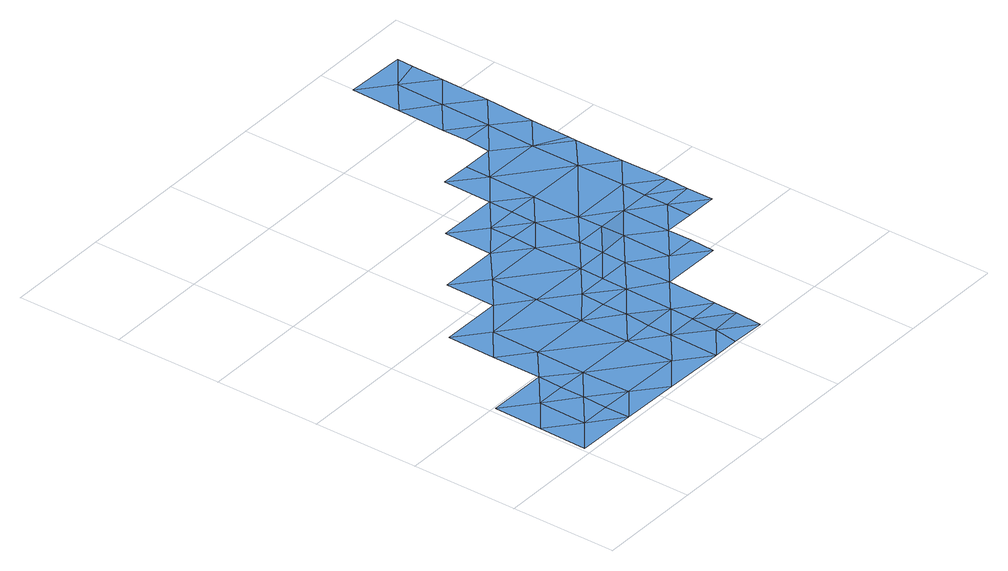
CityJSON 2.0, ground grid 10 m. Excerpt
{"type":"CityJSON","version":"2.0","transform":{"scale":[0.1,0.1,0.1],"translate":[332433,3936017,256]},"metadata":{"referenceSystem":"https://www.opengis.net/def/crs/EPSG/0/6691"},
"CityObjects":{
"waterbody1":{"type":"WaterBody","attributes":{"name":"1","class":"1140","function":"1","WaterBodyRiverFloodingRiskAttribute.description":"1","WaterBodyRiverFloodingRiskAttribute.rankOrg":"1","WaterBodyRiverFloodingRiskAttribute.adminType":"2","WaterBodyRiverFloodingRiskAttribute.scale":"L2"},"geometry":[{"type":"MultiSurface","lod":"1","boundaries":[[[0,1,2]],[[3,2,1]],[[4,2,3]],[[4,5,2]],[[5,4,6]],[[7,8,5]],[[9,5,6]],[[9,7,5]],[[8,0,2]],[[5,8,2]]]}]},
"waterbody2":{"type":"WaterBody","attributes":{"name":"1","class":"1140","function":"1","WaterBodyRiverFloodingRiskAttribute.description":"1","WaterBodyRiverFloodingRiskAttribute.rankOrg":"2","WaterBodyRiverFloodingRiskAttribute.adminType":"2","WaterBodyRiverFloodingRiskAttribute.scale":"L2"},"geometry":[{"type":"MultiSurface","lod":"1","boundaries":[[[10,11,12]],[[12,11,13]],[[14,15,16]],[[17,18,19]],[[20,18,17]],[[21,22,23]],[[13,24,25]],[[26,10,12]],[[23,27,21]],[[28,19,16]],[[15,28,16]],[[15,29,28]],[[30,29,15]],[[31,29,30]],[[31,32,29]],[[29,32,33]],[[34,10,26]],[[26,35,34]],[[35,26,36]],[[36,26,37]],[[37,26,12]],[[38,37,12]],[[37,38,39]],[[39,38,40]],[[40,38,25]],[[38,13,25]],[[40,25,41]],[[25,42,41]],[[24,42,25]],[[3,1,43]],[[1,44,43]],[[45,44,46]],[[43,44,45]],[[45,47,43]],[[48,47,45]],[[48,41,47]],[[9,47,41]],[[9,6,47]],[[48,45,49]],[[46,49,45]],[[49,46,50]],[[51,50,46]],[[52,50,51]],[[53,50,52]],[[53,54,50]],[[55,54,53]],[[56,40,57]],[[40,48,57]],[[58,57,48]],[[59,60,61]],[[60,59,37]],[[62,36,63]],[[63,64,62]],[[17,62,64]],[[17,28,62]],[[28,17,19]],[[28,65,62]],[[62,65,35]],[[65,66,35]],[[17,64,20]],[[54,49,50]],[[48,49,58]],[[47,4,43]],[[4,3,43]],[[6,4,47]],[[42,9,41]],[[40,41,48]],[[56,39,40]],[[37,39,60]],[[38,12,13]],[[59,36,37]],[[62,35,36]],[[65,33,66]],[[65,29,33]],[[67,30,68]],[[69,67,68]],[[69,68,70]],[[68,71,70]],[[68,72,71]],[[15,72,68]],[[15,14,72]],[[73,74,21]],[[21,74,22]],[[70,73,21]],[[21,27,70]],[[71,73,70]],[[27,69,70]],[[68,30,15]],[[28,29,65]]]}]},
"waterbody3":{"type":"WaterBody","attributes":{"name":"1","class":"1140","function":"1","WaterBodyRiverFloodingRiskAttribute.description":"1","WaterBodyRiverFloodingRiskAttribute.rankOrg":"1","WaterBodyRiverFloodingRiskAttribute.adminType":"2","WaterBodyRiverFloodingRiskAttribute.scale":"L2"},"geometry":[{"type":"MultiSurface","lod":"1","boundaries":[[[34,35,75]],[[35,66,75]],[[75,33,76]],[[76,10,75]],[[66,33,75]],[[10,34,75]]]}]},
"waterbody4":{"type":"WaterBody","attributes":{"name":"1","class":"1140","function":"1","WaterBodyRiverFloodingRiskAttribute.description":"1","WaterBodyRiverFloodingRiskAttribute.rankOrg":"1","WaterBodyRiverFloodingRiskAttribute.adminType":"2","WaterBodyRiverFloodingRiskAttribute.scale":"L2"},"geometry":[{"type":"MultiSurface","lod":"1","boundaries":[[[77,78,20]],[[79,80,81]],[[63,59,81]],[[20,64,77]],[[64,80,77]],[[80,64,81]],[[64,63,81]],[[63,36,59]],[[59,61,81]],[[60,82,61]],[[60,39,82]],[[39,56,82]],[[56,57,82]],[[82,57,83]],[[57,58,83]],[[58,49,83]],[[49,54,83]],[[79,84,85]],[[61,84,79]],[[78,18,20]],[[77,86,78]],[[87,86,77]],[[80,79,88]],[[88,79,85]],[[55,84,83]],[[83,54,55]],[[84,82,83]],[[61,82,84]],[[81,61,79]],[[87,77,80]]]}]}
},
"vertices":[
[4,7,9],[61,6,9],[33,29,9],[61,29,9],[62,52,9],[34,75,9],[62,75,9],[6,99,9],[5,53,9],[63,98,9],
[178,235,11],[122,236,10],[150,212,10],[121,189,10],[349,286,11],[321,301,11],[349,278,11],[320,209,12],[348,185,12],[348,231,11],[319,186,12],[324,440,12],[353,462,12],[296,464,12],[64,190,9],[92,167,9],[206,211,11],[295,417,12],[321,255,11],[265,302,11],[294,325,11],[265,325,11],[237,326,11],[236,280,11],[207,234,11],[235,233,11],[234,187,11],[206,165,10],[149,166,10],[177,142,10],[148,120,9],[91,121,9],[63,144,9],[90,28,9],[117,5,9],[146,27,9],[174,3,9],[90,74,9],[147,73,9],[175,50,9],[203,26,9],[199,3,9],[231,2,9],[231,26,10],[203,49,10],[232,49,10],[176,119,10],[176,96,10],[175,73,9],[234,164,11],[205,142,10],[233,141,11],[263,210,11],[263,187,11],[291,186,12],[264,256,11],[236,257,11],[294,348,12],[322,347,12],[294,371,12],[323,394,12],[351,370,12],[350,324,11],[352,416,12],[352,446,12],
[207,257,11],[179,281,11],
[319,163,12],[347,164,12],[261,117,12],[290,140,12],[262,164,12],[205,118,10],[204,72,10],[233,95,11],[289,94,12],[347,139,12],[318,139,12],[290,117,12]
]}
